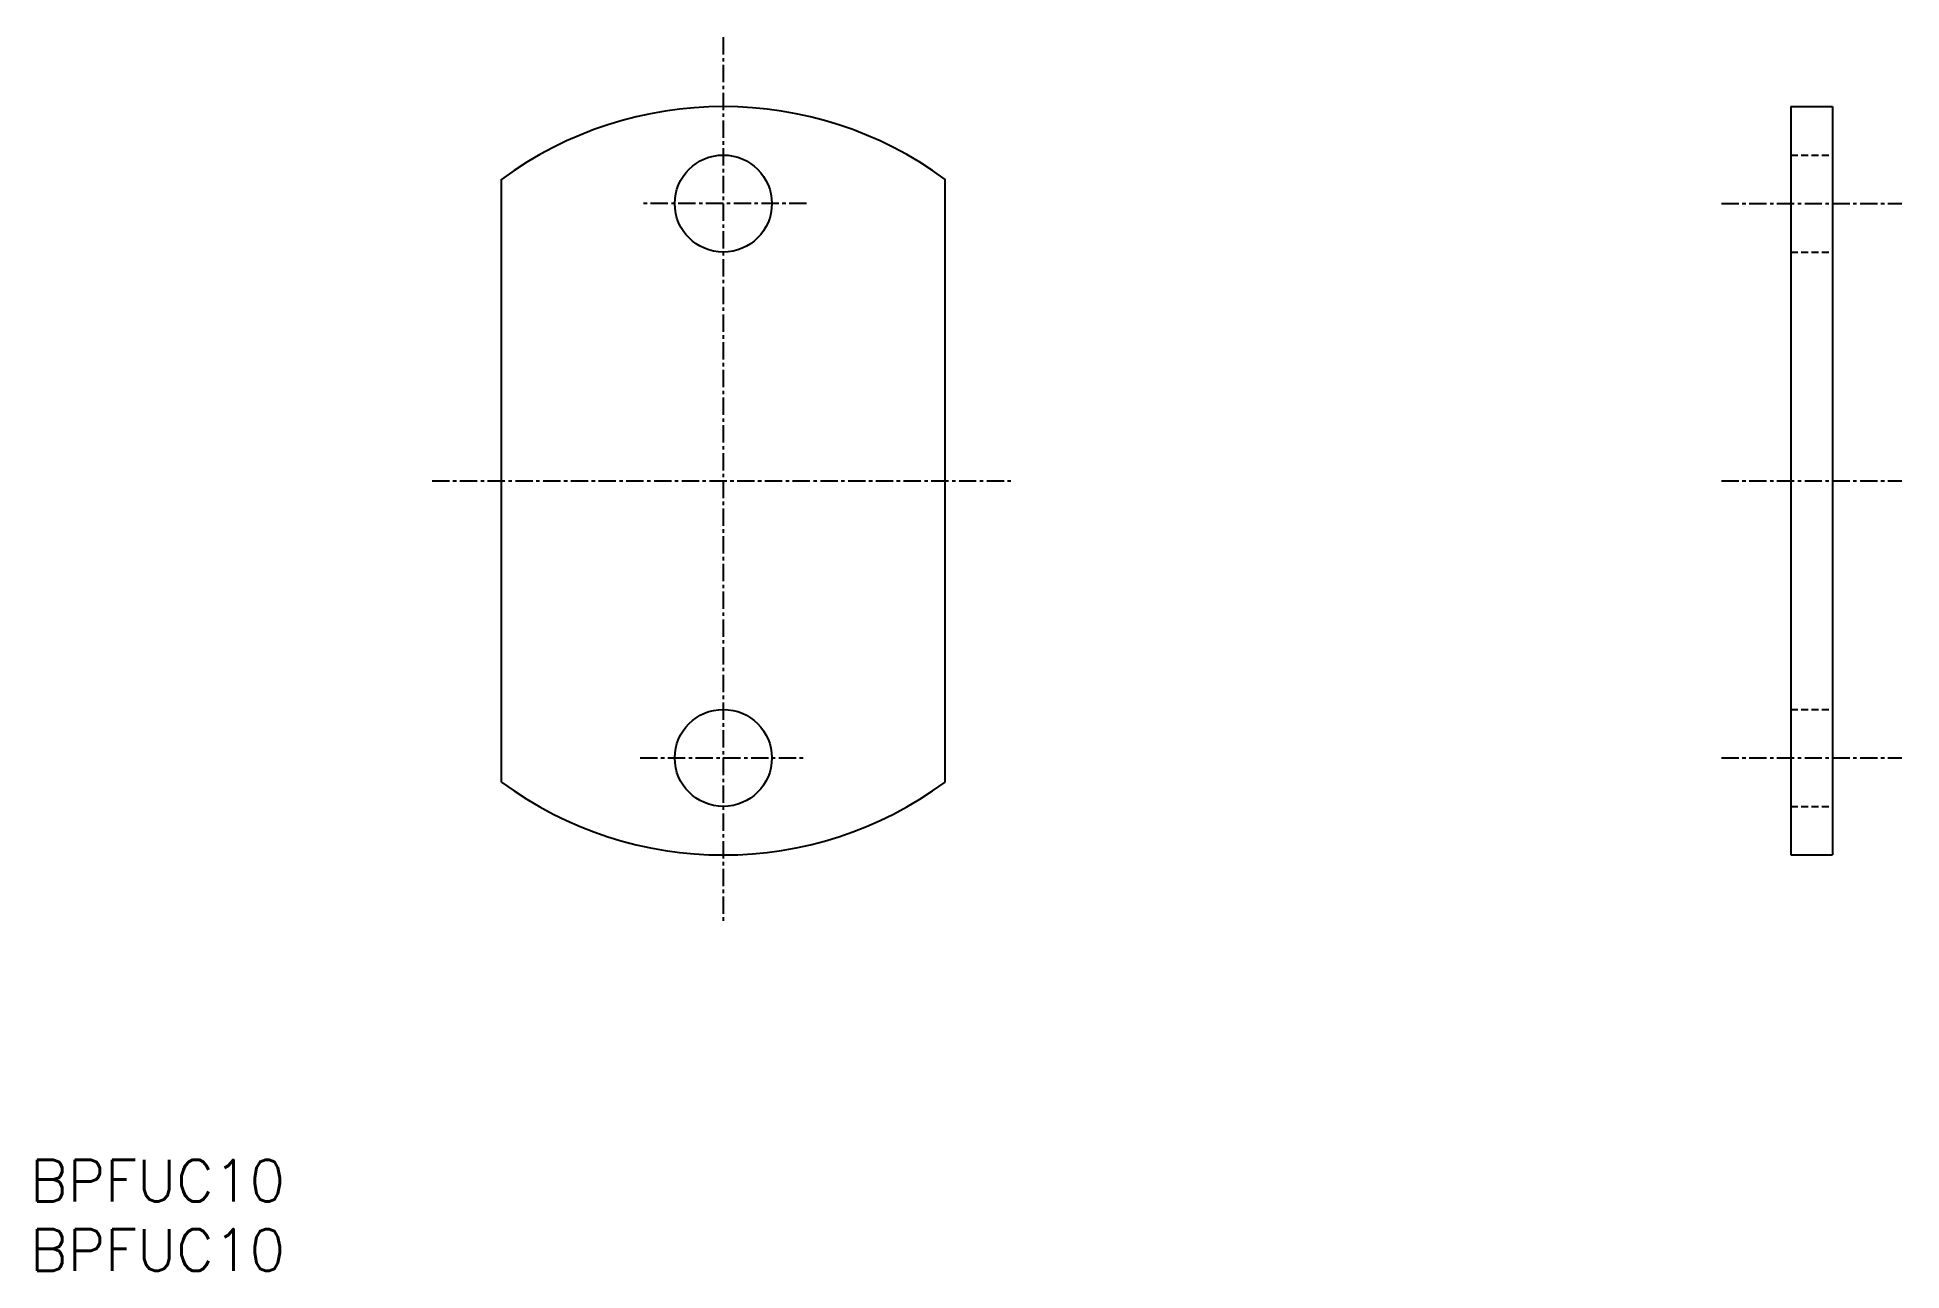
# Model space of a CAD drawing. Extents: x 1 to 135, y 0 to 89.
import ezdxf

# ---------------------------------------------------------------- set-up
doc = ezdxf.new("R2010")
doc.units = 0
doc.linetypes.add('CENTER', pattern=[2, 1.25, -0.25, 0.25, -0.25])
doc.linetypes.add('DASHED', pattern=[0.75, 0.5, -0.25])
doc.layers.get('0').update_dxf_attribs({"linetype": 'CONTINUOUS'})
doc.layers.add('CENTER', color=1, linetype='CENTER')
doc.styles.get("Standard").update_dxf_attribs({"font": 'txt.shx'})

# ---------------------------------------------------------------- blocks, each defined once
blk = doc.blocks.new('*U6')
at = {"color": 7, "linetype": 'CONTINUOUS'}
blk.add_text('BPFUC10', height=3, dxfattribs=at).set_placement((0, 0))
blk = doc.blocks.new('*U7')
at = {"color": 7, "linetype": 'CONTINUOUS'}
blk.add_text('BPFUC10', height=3, dxfattribs=at).set_placement((0, 5))

msp = doc.modelspace()

# ---------------------------------------------------------------- linework, layer by layer
at = {"color": 7, "linetype": 'CONTINUOUS'}
for p, q in [((127, 84), (127, 30)), ((127, 84), (130, 84)), ((130, 84), (130, 30)), ((34, 35.25), (34, 78.75)), ((66, 35.25), (66, 78.75)), ((127, 30), (130, 30))]:
    msp.add_line(p, q, dxfattribs=at)
at = {"color": 3, "linetype": 'DASHED'}
for p, q in [((127, 80.5), (130, 80.5)), ((127, 73.5), (130, 73.5)), ((127, 40.5), (130, 40.5)), ((127, 33.5), (130, 33.5))]:
    msp.add_line(p, q, dxfattribs=at)
at = {"color": 7, "linetype": 'CONTINUOUS'}
for centre in [(50, 77), (50, 37)]:
    msp.add_circle(centre, 3.5, dxfattribs=at)
for start, end in [(53.6588, 126.3412), (233.6588, 306.3412)]:
    msp.add_arc((50, 57), 27, start, end, dxfattribs=at)
at = {"layer": 'CENTER', "color": 1, "linetype": 'CENTER'}
for p, q in [((50, 89), (50, 25)), ((56, 77), (44, 77)), ((122, 77), (135, 77)), ((29, 57), (71, 57)), ((122, 57), (135, 57)), ((44, 37), (56, 37)), ((122, 37), (135, 37))]:
    msp.add_line(p, q, dxfattribs=at)

# ---------------------------------------------------------------- block references
at = {"color": 7, "linetype": 'CONTINUOUS'}
for name in ['*U7', '*U6']:
    msp.add_blockref(name, (0, 0), dxfattribs=at)

doc.saveas('drawing.dxf')
